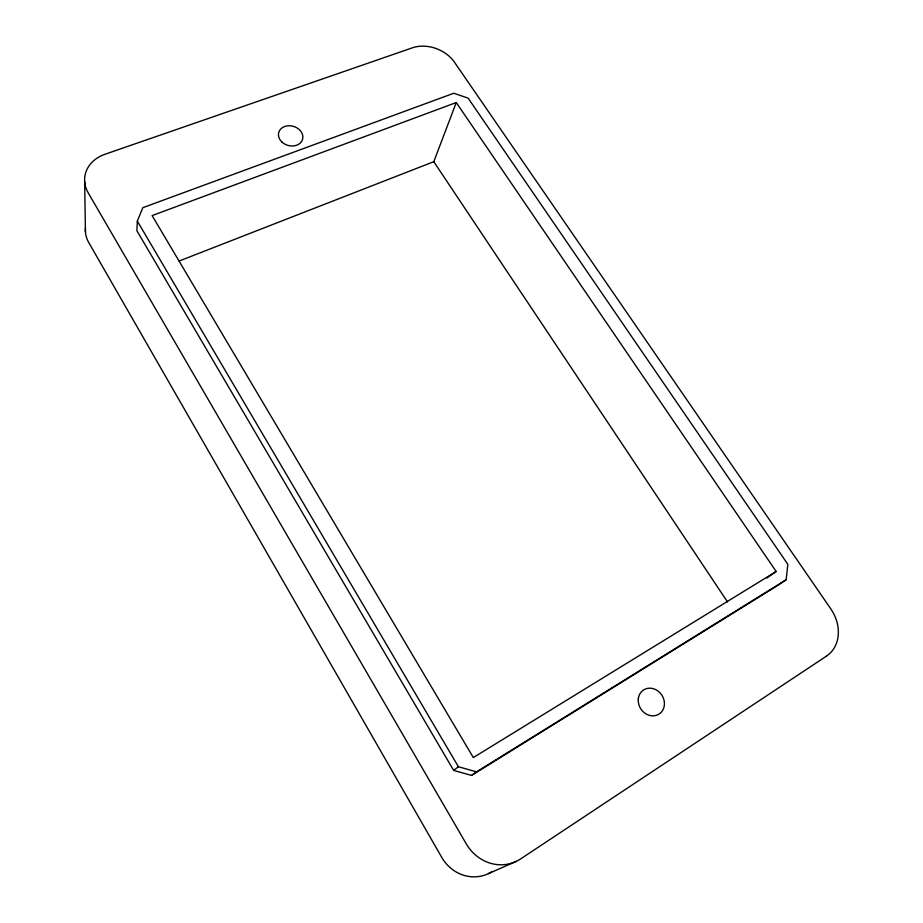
<?xml version="1.0" encoding="UTF-8"?>
<svg xmlns="http://www.w3.org/2000/svg" width="923" height="923" viewBox="0 0 923 923"><rect width="100%" height="100%" fill="white"/><g stroke="black" fill="none" stroke-linecap="round" stroke-linejoin="round"><path stroke-width="1.38" d="M137.331 221.105L136.881 230.715L453.654 770.393L471.549 775.435L778.124 585.194L786.131 579.771L787.838 564.334L468.134 98.138L453.781 93.246L142.788 207.698L137.331 221.105L458.396 766.725L476.51 771.847L786.131 579.771M179.177 261.001L433.787 161.687L456.262 102.545L776.162 571.499L766.759 578.075M453.654 770.393L458.396 766.725M471.549 775.435L476.51 771.847M776.162 571.499L473.314 757.564L152.122 215.601L456.262 102.545M488.475 873.608L516.303 861.355M433.787 161.687L727.543 601.969M84.662 181.543L85.424 231.777M491.659 871.889A39.377 36.389 75.5 0 1 441.667 857.248L88.816 242.68A34.116 28.221 7.1 0 1 85.458 228.062M826.42 656.161L520.757 858.84A42.089 38.674 72.2 0 1 466.23 843.795L88.262 192.942A36.239 29.398 8.2 0 1 105.003 154.256L412.396 47.823A31.74 24.471 22 0 1 454.497 62.268L830.804 608.892A37.162 30.528 52.8 0 1 826.42 656.161M638.312 698.93A14.33 12.553 57.3 0 0 656.668 715.244A14.33 12.553 57.3 0 0 659.034 691.881A14.33 12.553 57.3 0 0 638.312 698.93M281.884 141.992A12.391 9.911 16.4 0 0 302.398 139.823A12.391 9.911 16.4 0 0 287.688 125.816A12.391 9.911 16.4 0 0 281.884 141.992"/></g></svg>
